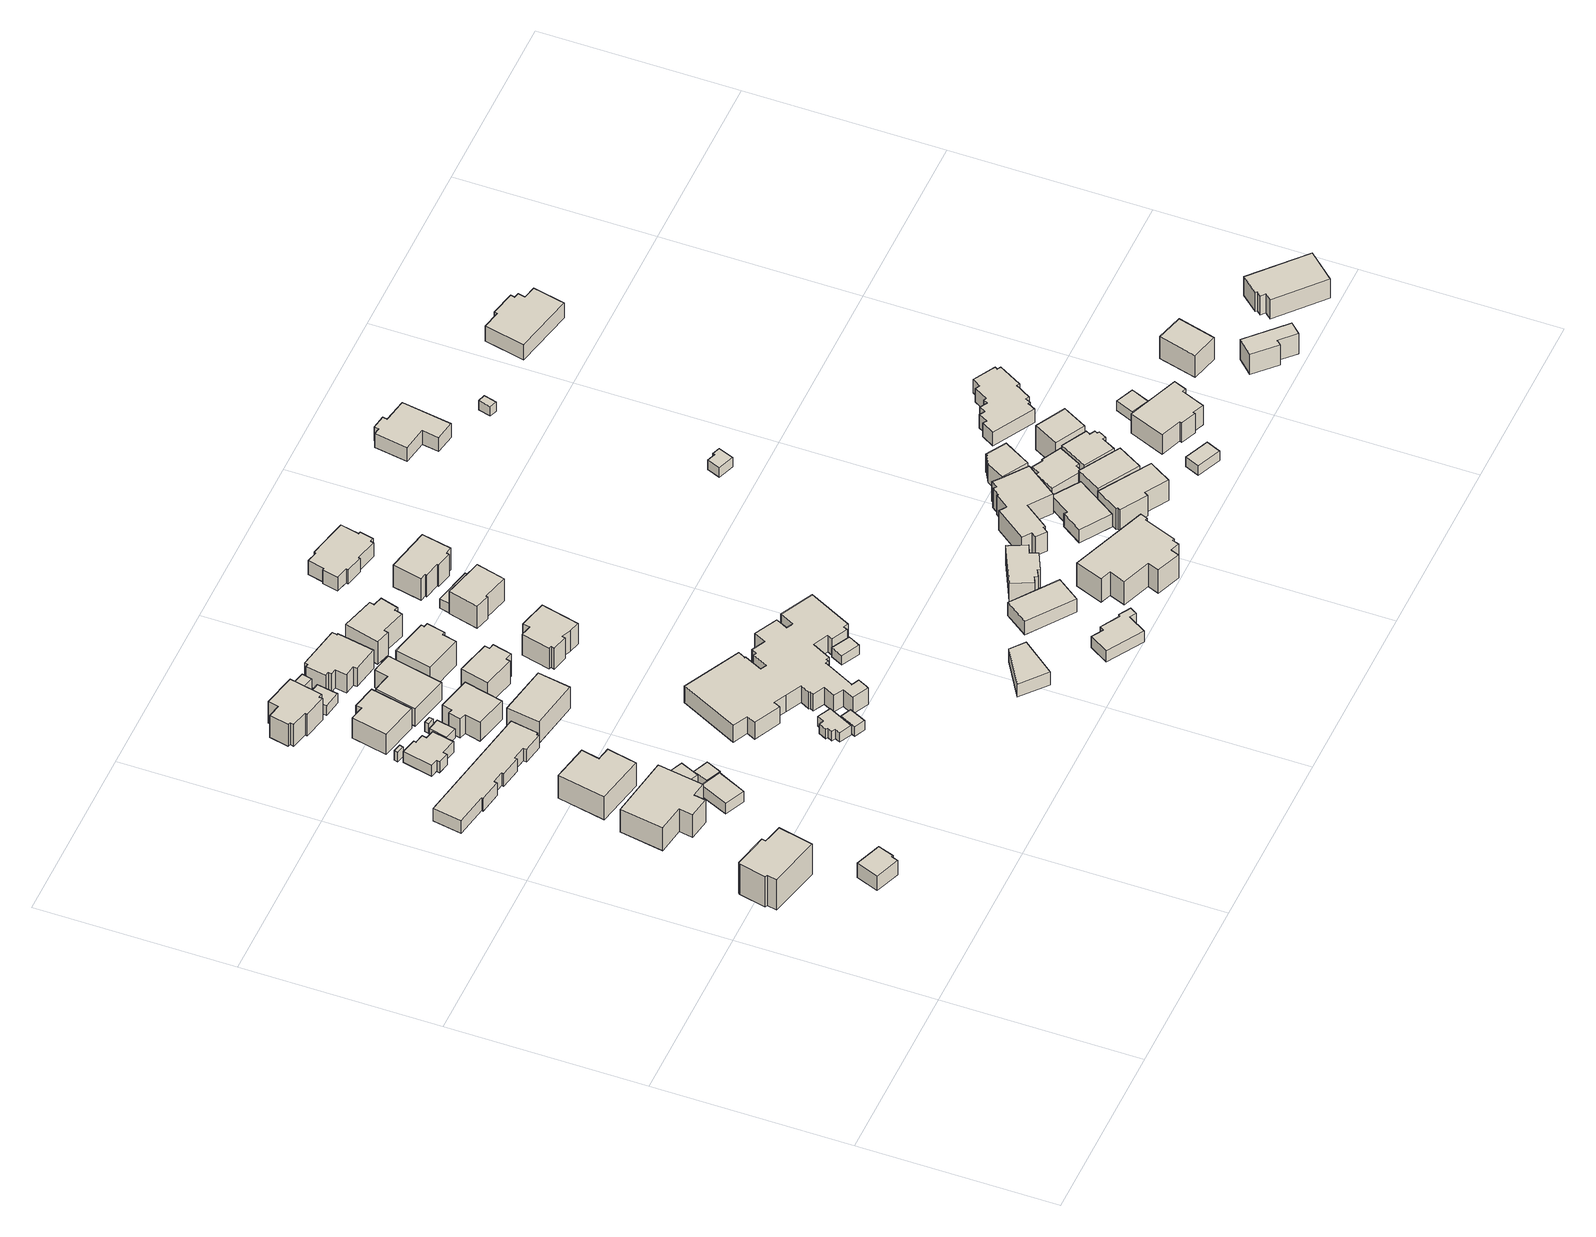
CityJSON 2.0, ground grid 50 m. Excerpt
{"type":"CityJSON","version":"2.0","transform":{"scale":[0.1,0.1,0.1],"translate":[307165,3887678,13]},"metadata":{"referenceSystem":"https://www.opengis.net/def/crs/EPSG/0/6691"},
"CityObjects":{
"building1":{"type":"Building","attributes":{"class":"3002","measuredHeight":2,"BuildingIDAttribute.prefecture":"22","BuildingIDAttribute.city":"22203","BuildingDetailAttribute.surveyYear":2015},"geometry":[{"type":"Solid","lod":"1","boundaries":[[[[0,1,2,3,4,5,6,7,8]],[[7,9,10,8]],[[6,11,9,7]],[[5,12,11,6]],[[4,13,12,5]],[[3,14,13,4]],[[2,15,14,3]],[[1,16,15,2]],[[0,17,16,1]],[[8,10,17,0]],[[9,11,12,13,14,15,16,17,10]]]]}]},
"building2":{"type":"Building","attributes":{"class":"3001","measuredHeight":2,"BuildingIDAttribute.prefecture":"22","BuildingIDAttribute.city":"22203","BuildingDetailAttribute.surveyYear":2015},"geometry":[{"type":"Solid","lod":"1","boundaries":[[[[18,19,20,21,22,23]],[[22,24,25,23]],[[21,26,24,22]],[[20,27,26,21]],[[19,28,27,20]],[[18,29,28,19]],[[23,25,29,18]],[[24,26,27,28,29,25]]]]}]},
"building3":{"type":"Building","attributes":{"class":"3001","measuredHeight":2,"BuildingIDAttribute.prefecture":"22","BuildingIDAttribute.city":"22203","BuildingDetailAttribute.surveyYear":2015},"geometry":[{"type":"Solid","lod":"1","boundaries":[[[[30,31,32,33,34,35,36,37]],[[36,38,39,37]],[[35,40,38,36]],[[34,41,40,35]],[[33,42,41,34]],[[32,43,42,33]],[[31,44,43,32]],[[30,45,44,31]],[[37,39,45,30]],[[38,40,41,42,43,44,45,39]]]]}]},
"building4":{"type":"Building","attributes":{"class":"3001","measuredHeight":2,"BuildingIDAttribute.prefecture":"22","BuildingIDAttribute.city":"22203","BuildingDetailAttribute.surveyYear":2015},"geometry":[{"type":"Solid","lod":"1","boundaries":[[[[46,47,48,49,50,51]],[[50,52,53,51]],[[49,54,52,50]],[[48,55,54,49]],[[47,56,55,48]],[[46,57,56,47]],[[51,53,57,46]],[[52,54,55,56,57,53]]]]}]},
"building5":{"type":"Building","attributes":{"class":"3001","measuredHeight":2,"BuildingIDAttribute.prefecture":"22","BuildingIDAttribute.city":"22203","BuildingDetailAttribute.surveyYear":2015},"geometry":[{"type":"Solid","lod":"1","boundaries":[[[[58,59,60,61,62,63,64,65,66,67,68,69,70,71,72,73]],[[72,74,75,73]],[[71,76,74,72]],[[70,77,76,71]],[[69,78,77,70]],[[68,79,78,69]],[[67,80,79,68]],[[66,81,80,67]],[[65,82,81,66]],[[64,83,82,65]],[[63,84,83,64]],[[62,85,84,63]],[[61,86,85,62]],[[60,87,86,61]],[[59,88,87,60]],[[58,89,88,59]],[[73,75,89,58]],[[74,76,77,78,79,80,81,82,83,84,85,86,87,88,89,75]]]]}]},
"building6":{"type":"Building","attributes":{"class":"3001","measuredHeight":2,"BuildingIDAttribute.prefecture":"22","BuildingIDAttribute.city":"22203","BuildingDetailAttribute.surveyYear":2015},"geometry":[{"type":"Solid","lod":"1","boundaries":[[[[90,91,92,93]],[[92,94,95,93]],[[91,96,94,92]],[[90,97,96,91]],[[93,95,97,90]],[[94,96,97,95]]]]}]},
"building7":{"type":"Building","attributes":{"class":"3003","measuredHeight":2,"BuildingIDAttribute.prefecture":"22","BuildingIDAttribute.city":"22203","BuildingDetailAttribute.surveyYear":2015},"geometry":[{"type":"Solid","lod":"1","boundaries":[[[[98,99,100,101]],[[100,102,103,101]],[[99,104,102,100]],[[98,105,104,99]],[[101,103,105,98]],[[102,104,105,103]]]]}]},
"building8":{"type":"Building","attributes":{"class":"3003","measuredHeight":2,"BuildingIDAttribute.prefecture":"22","BuildingIDAttribute.city":"22203","BuildingDetailAttribute.surveyYear":2015},"geometry":[{"type":"Solid","lod":"1","boundaries":[[[[106,107,108,109]],[[108,110,111,109]],[[107,112,110,108]],[[106,113,112,107]],[[109,111,113,106]],[[110,112,113,111]]]]}]},
"building9":{"type":"Building","attributes":{"class":"3001","measuredHeight":2,"BuildingIDAttribute.prefecture":"22","BuildingIDAttribute.city":"22203","BuildingDetailAttribute.surveyYear":2015},"geometry":[{"type":"Solid","lod":"1","boundaries":[[[[114,115,116,117]],[[116,118,119,117]],[[115,120,118,116]],[[114,121,120,115]],[[117,119,121,114]],[[118,120,121,119]]]]}]},
"building10":{"type":"Building","attributes":{"class":"3001","measuredHeight":2,"BuildingIDAttribute.prefecture":"22","BuildingIDAttribute.city":"22203","BuildingDetailAttribute.surveyYear":2015},"geometry":[{"type":"Solid","lod":"1","boundaries":[[[[122,123,124,125,126,127,128,129,130,131,132,133]],[[132,134,135,133]],[[131,136,134,132]],[[130,137,136,131]],[[129,138,137,130]],[[128,139,138,129]],[[127,140,139,128]],[[126,141,140,127]],[[125,142,141,126]],[[124,143,142,125]],[[123,144,143,124]],[[122,145,144,123]],[[133,135,145,122]],[[134,136,137,138,139,140,141,142,143,144,145,135]]]]}]},
"building11":{"type":"Building","attributes":{"class":"3001","measuredHeight":2,"BuildingIDAttribute.prefecture":"22","BuildingIDAttribute.city":"22203","BuildingDetailAttribute.surveyYear":2015},"geometry":[{"type":"Solid","lod":"1","boundaries":[[[[146,147,148,149]],[[148,150,151,149]],[[147,152,150,148]],[[146,153,152,147]],[[149,151,153,146]],[[150,152,153,151]]]]}]},
"building12":{"type":"Building","attributes":{"class":"3001","measuredHeight":2,"BuildingIDAttribute.prefecture":"22","BuildingIDAttribute.city":"22203","BuildingDetailAttribute.surveyYear":2015},"geometry":[{"type":"Solid","lod":"1","boundaries":[[[[154,155,156,157,158,159]],[[158,160,161,159]],[[157,162,160,158]],[[156,163,162,157]],[[155,164,163,156]],[[154,165,164,155]],[[159,161,165,154]],[[160,162,163,164,165,161]]]]}]},
"building13":{"type":"Building","attributes":{"class":"3001","measuredHeight":2,"BuildingIDAttribute.prefecture":"22","BuildingIDAttribute.city":"22203","BuildingDetailAttribute.surveyYear":2015},"geometry":[{"type":"Solid","lod":"1","boundaries":[[[[166,167,168,169,170,171,172,173,174,175,176,177]],[[176,178,179,177]],[[175,180,178,176]],[[174,181,180,175]],[[173,182,181,174]],[[172,183,182,173]],[[171,184,183,172]],[[170,185,184,171]],[[169,186,185,170]],[[168,187,186,169]],[[167,188,187,168]],[[166,189,188,167]],[[177,179,189,166]],[[178,180,181,182,183,184,185,186,187,188,189,179]]]]}]},
"building14":{"type":"Building","attributes":{"class":"3001","measuredHeight":2,"BuildingIDAttribute.prefecture":"22","BuildingIDAttribute.city":"22203","BuildingDetailAttribute.surveyYear":2015},"geometry":[{"type":"Solid","lod":"1","boundaries":[[[[190,191,192,193]],[[192,194,195,193]],[[191,196,194,192]],[[190,197,196,191]],[[193,195,197,190]],[[194,196,197,195]]]]}]},
"building15":{"type":"Building","attributes":{"class":"3001","measuredHeight":2,"BuildingIDAttribute.prefecture":"22","BuildingIDAttribute.city":"22203","BuildingDetailAttribute.surveyYear":2015},"geometry":[{"type":"Solid","lod":"1","boundaries":[[[[198,199,200,201,202,203,204,205]],[[204,206,207,205]],[[203,208,206,204]],[[202,209,208,203]],[[201,210,209,202]],[[200,211,210,201]],[[199,212,211,200]],[[198,213,212,199]],[[205,207,213,198]],[[206,208,209,210,211,212,213,207]]]]}]},
"building16":{"type":"Building","attributes":{"class":"3003","measuredHeight":2,"BuildingIDAttribute.prefecture":"22","BuildingIDAttribute.city":"22203","BuildingDetailAttribute.surveyYear":2015},"geometry":[{"type":"Solid","lod":"1","boundaries":[[[[214,215,216,217]],[[216,218,219,217]],[[215,220,218,216]],[[214,221,220,215]],[[217,219,221,214]],[[218,220,221,219]]]]}]},
"building17":{"type":"Building","attributes":{"class":"3001","measuredHeight":2,"BuildingIDAttribute.prefecture":"22","BuildingIDAttribute.city":"22203","BuildingDetailAttribute.surveyYear":2015},"geometry":[{"type":"Solid","lod":"1","boundaries":[[[[222,223,224,225]],[[224,226,227,225]],[[223,228,226,224]],[[222,229,228,223]],[[225,227,229,222]],[[226,228,229,227]]]]}]},
"building18":{"type":"Building","attributes":{"class":"3001","measuredHeight":2,"BuildingIDAttribute.prefecture":"22","BuildingIDAttribute.city":"22203","BuildingDetailAttribute.surveyYear":2015},"geometry":[{"type":"Solid","lod":"1","boundaries":[[[[230,231,232,233]],[[232,234,235,233]],[[231,236,234,232]],[[230,237,236,231]],[[233,235,237,230]],[[234,236,237,235]]]]}]},
"building19":{"type":"Building","attributes":{"class":"3001","measuredHeight":2,"BuildingIDAttribute.prefecture":"22","BuildingIDAttribute.city":"22203","BuildingDetailAttribute.surveyYear":2015},"geometry":[{"type":"Solid","lod":"1","boundaries":[[[[238,239,240,241,242,243]],[[242,244,245,243]],[[241,246,244,242]],[[240,247,246,241]],[[239,248,247,240]],[[238,249,248,239]],[[243,245,249,238]],[[244,246,247,248,249,245]]]]}]},
"building20":{"type":"Building","attributes":{"class":"3001","measuredHeight":2,"BuildingIDAttribute.prefecture":"22","BuildingIDAttribute.city":"22203","BuildingDetailAttribute.surveyYear":2015},"geometry":[{"type":"Solid","lod":"1","boundaries":[[[[250,251,252,253,254,255,256,257,258,259]],[[258,260,261,259]],[[257,262,260,258]],[[256,263,262,257]],[[255,264,263,256]],[[254,265,264,255]],[[253,266,265,254]],[[252,267,266,253]],[[251,268,267,252]],[[250,269,268,251]],[[259,261,269,250]],[[260,262,263,264,265,266,267,268,269,261]]]]}]},
"building21":{"type":"Building","attributes":{"class":"3001","measuredHeight":2,"BuildingIDAttribute.prefecture":"22","BuildingIDAttribute.city":"22203","BuildingDetailAttribute.surveyYear":2015},"geometry":[{"type":"Solid","lod":"1","boundaries":[[[[270,271,272,273]],[[272,274,275,273]],[[271,276,274,272]],[[270,277,276,271]],[[273,275,277,270]],[[274,276,277,275]]]]}]},
"building22":{"type":"Building","attributes":{"class":"3001","measuredHeight":2,"BuildingIDAttribute.prefecture":"22","BuildingIDAttribute.city":"22203","BuildingDetailAttribute.surveyYear":2015},"geometry":[{"type":"Solid","lod":"1","boundaries":[[[[278,279,280,281,282,283,284,285]],[[284,286,287,285]],[[283,288,286,284]],[[282,289,288,283]],[[281,290,289,282]],[[280,291,290,281]],[[279,292,291,280]],[[278,293,292,279]],[[285,287,293,278]],[[286,288,289,290,291,292,293,287]]]]}]},
"building23":{"type":"Building","attributes":{"class":"3001","measuredHeight":2,"BuildingIDAttribute.prefecture":"22","BuildingIDAttribute.city":"22203","BuildingDetailAttribute.surveyYear":2015},"geometry":[{"type":"Solid","lod":"1","boundaries":[[[[294,295,296,297,298,299,300,301,302,303,304,305,306,307]],[[306,308,309,307]],[[305,310,308,306]],[[304,311,310,305]],[[303,312,311,304]],[[302,313,312,303]],[[301,314,313,302]],[[300,315,314,301]],[[299,316,315,300]],[[298,317,316,299]],[[297,318,317,298]],[[296,319,318,297]],[[295,320,319,296]],[[294,321,320,295]],[[307,309,321,294]],[[308,310,311,312,313,314,315,316,317,318,319,320,321,309]]]]}]},
"building24":{"type":"Building","attributes":{"class":"3001","measuredHeight":2,"BuildingIDAttribute.prefecture":"22","BuildingIDAttribute.city":"22203","BuildingDetailAttribute.surveyYear":2015},"geometry":[{"type":"Solid","lod":"1","boundaries":[[[[322,323,324,325]],[[324,326,327,325]],[[323,328,326,324]],[[322,329,328,323]],[[325,327,329,322]],[[326,328,329,327]]]]}]},
"building25":{"type":"Building","attributes":{"class":"3001","measuredHeight":2,"BuildingIDAttribute.prefecture":"22","BuildingIDAttribute.city":"22203","BuildingDetailAttribute.surveyYear":2015},"geometry":[{"type":"Solid","lod":"1","boundaries":[[[[330,331,332,333,334,335,336,337]],[[336,338,339,337]],[[335,340,338,336]],[[334,341,340,335]],[[333,342,341,334]],[[332,343,342,333]],[[331,344,343,332]],[[330,345,344,331]],[[337,339,345,330]],[[338,340,341,342,343,344,345,339]]]]}]},
"building26":{"type":"Building","attributes":{"class":"3001","measuredHeight":2,"BuildingIDAttribute.prefecture":"22","BuildingIDAttribute.city":"22203","BuildingDetailAttribute.surveyYear":2015},"geometry":[{"type":"Solid","lod":"1","boundaries":[[[[346,347,348,349,350,351,352,353,354,355,356,357,358,359,360,361,362,363,364,365,366,367,368,369,370,371,372,373,374,375,376,377,378,379,380,381,382,383,384,385,386,387,388,389,390]],[[389,391,392,390]],[[388,393,391,389]],[[387,394,393,388]],[[386,395,394,387]],[[385,396,395,386]],[[384,397,396,385]],[[383,398,397,384]],[[382,399,398,383]],[[381,400,399,382]],[[380,401,400,381]],[[379,402,401,380]],[[378,403,402,379]],[[377,404,403,378]],[[376,405,404,377]],[[375,406,405,376]],[[374,407,406,375]],[[373,408,407,374]],[[372,409,408,373]],[[371,410,409,372]],[[370,411,410,371]],[[369,412,411,370]],[[368,413,412,369]],[[367,414,413,368]],[[366,415,414,367]],[[365,416,415,366]],[[364,417,416,365]],[[363,418,417,364]],[[362,419,418,363]],[[361,420,419,362]],[[360,421,420,361]],[[359,422,421,360]],[[358,423,422,359]],[[357,424,423,358]],[[356,425,424,357]],[[355,426,425,356]],[[354,427,426,355]],[[353,428,427,354]],[[352,429,428,353]],[[351,430,429,352]],[[350,431,430,351]],[[349,432,431,350]],[[348,433,432,349]],[[347,434,433,348]],[[346,435,434,347]],[[390,392,435,346]],[[391,393,394,395,396,397,398,399,400,401,402,403,404,405,406,407,408,409,410,411,412,413,414,415,416,417,418,419,420,421,422,423,424,425,426,427,428,429,430,431,432,433,434,435,392]]]]}]},
"building27":{"type":"Building","attributes":{"class":"3001","measuredHeight":2,"BuildingIDAttribute.prefecture":"22","BuildingIDAttribute.city":"22203","BuildingDetailAttribute.surveyYear":2015},"geometry":[{"type":"Solid","lod":"1","boundaries":[[[[436,437,438,439,440,441,442,443,444,445,446]],[[445,447,448,446]],[[444,449,447,445]],[[443,450,449,444]],[[442,451,450,443]],[[441,452,451,442]],[[440,453,452,441]],[[439,454,453,440]],[[438,455,454,439]],[[437,456,455,438]],[[436,457,456,437]],[[446,448,457,436]],[[447,449,450,451,452,453,454,455,456,457,448]]]]}]},
"building28":{"type":"Building","attributes":{"class":"3001","measuredHeight":2,"BuildingIDAttribute.prefecture":"22","BuildingIDAttribute.city":"22203","BuildingDetailAttribute.surveyYear":2015},"geometry":[{"type":"Solid","lod":"1","boundaries":[[[[458,459,460,461,462,463,464,465,466,467,468]],[[467,469,470,468]],[[466,471,469,467]],[[465,472,471,466]],[[464,473,472,465]],[[463,474,473,464]],[[462,475,474,463]],[[461,476,475,462]],[[460,477,476,461]],[[459,478,477,460]],[[458,479,478,459]],[[468,470,479,458]],[[469,471,472,473,474,475,476,477,478,479,470]]]]}]},
"building29":{"type":"Building","attributes":{"class":"3001","measuredHeight":2,"BuildingIDAttribute.prefecture":"22","BuildingIDAttribute.city":"22203","BuildingDetailAttribute.surveyYear":2015},"geometry":[{"type":"Solid","lod":"1","boundaries":[[[[480,481,482,483]],[[482,484,485,483]],[[481,486,484,482]],[[480,487,486,481]],[[483,485,487,480]],[[484,486,487,485]]]]}]},
"building30":{"type":"Building","attributes":{"class":"3001","measuredHeight":2,"BuildingIDAttribute.prefecture":"22","BuildingIDAttribute.city":"22203","BuildingDetailAttribute.surveyYear":2015,"BuildingRiverFloodingRiskAttribute.description":"3","BuildingRiverFloodingRiskAttribute.rankOrg":"1","BuildingRiverFloodingRiskAttribute.depth":0.066,"BuildingRiverFloodingRiskAttribute.adminType":"1","BuildingRiverFloodingRiskAttribute.scale":"1","BuildingRiverFloodingRiskAttribute.duration":0},"geometry":[{"type":"Solid","lod":"1","boundaries":[[[[488,489,490,491]],[[490,492,493,491]],[[489,494,492,490]],[[488,495,494,489]],[[491,493,495,488]],[[492,494,495,493]]]]}]},
"building31":{"type":"Building","attributes":{"class":"3001","measuredHeight":2,"BuildingIDAttribute.prefecture":"22","BuildingIDAttribute.city":"22203","BuildingDetailAttribute.surveyYear":2015},"geometry":[{"type":"Solid","lod":"1","boundaries":[[[[496,497,498,499,500,501]],[[500,502,503,501]],[[499,504,502,500]],[[498,505,504,499]],[[497,506,505,498]],[[496,507,506,497]],[[501,503,507,496]],[[502,504,505,506,507,503]]]]}]},
"building32":{"type":"Building","attributes":{"class":"3003","measuredHeight":2,"BuildingIDAttribute.prefecture":"22","BuildingIDAttribute.city":"22203","BuildingDetailAttribute.surveyYear":2015},"geometry":[{"type":"Solid","lod":"1","boundaries":[[[[508,509,510,511]],[[510,512,513,511]],[[509,514,512,510]],[[508,515,514,509]],[[511,513,515,508]],[[512,514,515,513]]]]}]},
"building33":{"type":"Building","attributes":{"class":"3001","measuredHeight":2,"BuildingIDAttribute.prefecture":"22","BuildingIDAttribute.city":"22203","BuildingDetailAttribute.surveyYear":2015},"geometry":[{"type":"Solid","lod":"1","boundaries":[[[[516,517,518,519,520,521,522,523,524,525]],[[524,526,527,525]],[[523,528,526,524]],[[522,529,528,523]],[[521,530,529,522]],[[520,531,530,521]],[[519,532,531,520]],[[518,533,532,519]],[[517,534,533,518]],[[516,535,534,517]],[[525,527,535,516]],[[526,528,529,530,531,532,533,534,535,527]]]]}]},
"building34":{"type":"Building","attributes":{"class":"3001","measuredHeight":2,"BuildingIDAttribute.prefecture":"22","BuildingIDAttribute.city":"22203","BuildingDetailAttribute.surveyYear":2015},"geometry":[{"type":"Solid","lod":"1","boundaries":[[[[536,537,538,539,540,541,542,543,544,545,546,547,548,549,550,551]],[[550,552,553,551]],[[549,554,552,550]],[[548,555,554,549]],[[547,556,555,548]],[[546,557,556,547]],[[545,558,557,546]],[[544,559,558,545]],[[543,560,559,544]],[[542,561,560,543]],[[541,562,561,542]],[[540,563,562,541]],[[539,564,563,540]],[[538,565,564,539]],[[537,566,565,538]],[[536,567,566,537]],[[551,553,567,536]],[[552,554,555,556,557,558,559,560,561,562,563,564,565,566,567,553]]]]}]},
"building35":{"type":"Building","attributes":{"class":"3001","measuredHeight":2,"BuildingIDAttribute.prefecture":"22","BuildingIDAttribute.city":"22203","BuildingDetailAttribute.surveyYear":2015,"BuildingRiverFloodingRiskAttribute.description":"3","BuildingRiverFloodingRiskAttribute.rankOrg":"2","BuildingRiverFloodingRiskAttribute.depth":0.777,"BuildingRiverFloodingRiskAttribute.adminType":"1","BuildingRiverFloodingRiskAttribute.scale":"1","BuildingRiverFloodingRiskAttribute.duration":0.6},"geometry":[{"type":"Solid","lod":"1","boundaries":[[[[568,569,570,571,572,573,574,575,576,577]],[[576,578,579,577]],[[575,580,578,576]],[[574,581,580,575]],[[573,582,581,574]],[[572,583,582,573]],[[571,584,583,572]],[[570,585,584,571]],[[569,586,585,570]],[[568,587,586,569]],[[577,579,587,568]],[[578,580,581,582,583,584,585,586,587,579]]]]}]},
"building36":{"type":"Building","attributes":{"class":"3001","measuredHeight":2,"BuildingIDAttribute.prefecture":"22","BuildingIDAttribute.city":"22203","BuildingDetailAttribute.surveyYear":2015,"BuildingRiverFloodingRiskAttribute.description":"3","BuildingRiverFloodingRiskAttribute.rankOrg":"1","BuildingRiverFloodingRiskAttribute.depth":0.128,"BuildingRiverFloodingRiskAttribute.adminType":"1","BuildingRiverFloodingRiskAttribute.scale":"1","BuildingRiverFloodingRiskAttribute.duration":0.617},"geometry":[{"type":"Solid","lod":"1","boundaries":[[[[588,589,590,591]],[[590,592,593,591]],[[589,594,592,590]],[[588,595,594,589]],[[591,593,595,588]],[[592,594,595,593]]]]}]},
"building37":{"type":"Building","attributes":{"class":"3001","measuredHeight":2,"BuildingIDAttribute.prefecture":"22","BuildingIDAttribute.city":"22203","BuildingDetailAttribute.surveyYear":2015,"BuildingRiverFloodingRiskAttribute.description":"3","BuildingRiverFloodingRiskAttribute.rankOrg":"1","BuildingRiverFloodingRiskAttribute.depth":0.459,"BuildingRiverFloodingRiskAttribute.adminType":"1","BuildingRiverFloodingRiskAttribute.scale":"1","BuildingRiverFloodingRiskAttribute.duration":0.617},"geometry":[{"type":"Solid","lod":"1","boundaries":[[[[596,597,598,599,600,601,602,603,604,605]],[[604,606,607,605]],[[603,608,606,604]],[[602,609,608,603]],[[601,610,609,602]],[[600,611,610,601]],[[599,612,611,600]],[[598,613,612,599]],[[597,614,613,598]],[[596,615,614,597]],[[605,607,615,596]],[[606,608,609,610,611,612,613,614,615,607]]]]}]},
"building38":{"type":"Building","attributes":{"class":"3001","measuredHeight":2,"BuildingIDAttribute.prefecture":"22","BuildingIDAttribute.city":"22203","BuildingDetailAttribute.surveyYear":2015,"BuildingRiverFloodingRiskAttribute.description":"3","BuildingRiverFloodingRiskAttribute.rankOrg":"2","BuildingRiverFloodingRiskAttribute.depth":0.8,"BuildingRiverFloodingRiskAttribute.adminType":"1","BuildingRiverFloodingRiskAttribute.scale":"1","BuildingRiverFloodingRiskAttribute.duration":0.917},"geometry":[{"type":"Solid","lod":"1","boundaries":[[[[616,617,618,619,620,621,622,623,624,625,626,627,628,629]],[[628,630,631,629]],[[627,632,630,628]],[[626,633,632,627]],[[625,634,633,626]],[[624,635,634,625]],[[623,636,635,624]],[[622,637,636,623]],[[621,638,637,622]],[[620,639,638,621]],[[619,640,639,620]],[[618,641,640,619]],[[617,642,641,618]],[[616,643,642,617]],[[629,631,643,616]],[[630,632,633,634,635,636,637,638,639,640,641,642,643,631]]]]}]},
"building39":{"type":"Building","attributes":{"class":"3001","measuredHeight":2,"BuildingIDAttribute.prefecture":"22","BuildingIDAttribute.city":"22203","BuildingDetailAttribute.surveyYear":2015,"BuildingRiverFloodingRiskAttribute.description":"3","BuildingRiverFloodingRiskAttribute.rankOrg":"1","BuildingRiverFloodingRiskAttribute.depth":0.052,"BuildingRiverFloodingRiskAttribute.adminType":"1","BuildingRiverFloodingRiskAttribute.scale":"1","BuildingRiverFloodingRiskAttribute.duration":0.783},"geometry":[{"type":"Solid","lod":"1","boundaries":[[[[644,645,646,647,648,649,650,651,652,653,654,655,656,657,658,659,660]],[[659,661,662,660]],[[658,663,661,659]],[[657,664,663,658]],[[656,665,664,657]],[[655,666,665,656]],[[654,667,666,655]],[[653,668,667,654]],[[652,669,668,653]],[[651,670,669,652]],[[650,671,670,651]],[[649,672,671,650]],[[648,673,672,649]],[[647,674,673,648]],[[646,675,674,647]],[[645,676,675,646]],[[644,677,676,645]],[[660,662,677,644]],[[661,663,664,665,666,667,668,669,670,671,672,673,674,675,676,677,662]]]]}]},
"building40":{"type":"Building","attributes":{"class":"3001","measuredHeight":2,"BuildingIDAttribute.prefecture":"22","BuildingIDAttribute.city":"22203","BuildingDetailAttribute.surveyYear":2015,"BuildingRiverFloodingRiskAttribute.description":"3","BuildingRiverFloodingRiskAttribute.rankOrg":"2","BuildingRiverFloodingRiskAttribute.depth":0.862,"BuildingRiverFloodingRiskAttribute.adminType":"1","BuildingRiverFloodingRiskAttribute.scale":"1","BuildingRiverFloodingRiskAttribute.duration":0.867},"geometry":[{"type":"Solid","lod":"1","boundaries":[[[[678,679,680,681,682,683,684]],[[683,685,686,684]],[[682,687,685,683]],[[681,688,687,682]],[[680,689,688,681]],[[679,690,689,680]],[[678,691,690,679]],[[684,686,691,678]],[[685,687,688,689,690,691,686]]]]}]},
"building41":{"type":"Building","attributes":{"class":"3001","measuredHeight":2,"BuildingIDAttribute.prefecture":"22","BuildingIDAttribute.city":"22203","BuildingDetailAttribute.surveyYear":2015},"geometry":[{"type":"Solid","lod":"1","boundaries":[[[[692,693,694,695,696,697,698,699,700,701]],[[700,702,703,701]],[[699,704,702,700]],[[698,705,704,699]],[[697,706,705,698]],[[696,707,706,697]],[[695,708,707,696]],[[694,709,708,695]],[[693,710,709,694]],[[692,711,710,693]],[[701,703,711,692]],[[702,704,705,706,707,708,709,710,711,703]]]]}]},
"building42":{"type":"Building","attributes":{"class":"3001","measuredHeight":2,"BuildingIDAttribute.prefecture":"22","BuildingIDAttribute.city":"22203","BuildingDetailAttribute.surveyYear":2015,"BuildingRiverFloodingRiskAttribute.description":"3","BuildingRiverFloodingRiskAttribute.rankOrg":"1","BuildingRiverFloodingRiskAttribute.depth":0.235,"BuildingRiverFloodingRiskAttribute.adminType":"1","BuildingRiverFloodingRiskAttribute.scale":"2","BuildingRiverFloodingRiskAttribute.duration":0},"geometry":[{"type":"Solid","lod":"1","boundaries":[[[[712,713,714,715,716,717]],[[716,718,719,717]],[[715,720,718,716]],[[714,721,720,715]],[[713,722,721,714]],[[712,723,722,713]],[[717,719,723,712]],[[718,720,721,722,723,719]]]]}]},
"building43":{"type":"Building","attributes":{"class":"3001","measuredHeight":2,"BuildingIDAttribute.prefecture":"22","BuildingIDAttribute.city":"22203","BuildingDetailAttribute.surveyYear":2015,"BuildingRiverFloodingRiskAttribute.description":"3","BuildingRiverFloodingRiskAttribute.rankOrg":"2","BuildingRiverFloodingRiskAttribute.depth":0.612,"BuildingRiverFloodingRiskAttribute.adminType":"1","BuildingRiverFloodingRiskAttribute.scale":"1","BuildingRiverFloodingRiskAttribute.duration":0.867},"geometry":[{"type":"Solid","lod":"1","boundaries":[[[[724,725,726,684,727,728,729,730]],[[729,731,732,730]],[[728,733,731,729]],[[727,734,733,728]],[[684,735,734,727]],[[726,736,735,684]],[[725,737,736,726]],[[724,738,737,725]],[[730,732,738,724]],[[731,733,734,735,736,737,738,732]]]]}]},
"building44":{"type":"Building","attributes":{"class":"3001","measuredHeight":2,"BuildingIDAttribute.prefecture":"22","BuildingIDAttribute.city":"22203","BuildingDetailAttribute.surveyYear":2015,"BuildingRiverFloodingRiskAttribute.description":"3","BuildingRiverFloodingRiskAttribute.rankOrg":"2","BuildingRiverFloodingRiskAttribute.depth":0.624,"BuildingRiverFloodingRiskAttribute.adminType":"1","BuildingRiverFloodingRiskAttribute.scale":"1","BuildingRiverFloodingRiskAttribute.duration":0.867},"geometry":[{"type":"Solid","lod":"1","boundaries":[[[[739,740,741,742,743,744,745,746,747,748]],[[747,749,750,748]],[[746,751,749,747]],[[745,752,751,746]],[[744,753,752,745]],[[743,754,753,744]],[[742,755,754,743]],[[741,756,755,742]],[[740,757,756,741]],[[739,758,757,740]],[[748,750,758,739]],[[749,751,752,753,754,755,756,757,758,750]]]]}]},
"building45":{"type":"Building","attributes":{"class":"3001","measuredHeight":2,"BuildingIDAttribute.prefecture":"22","BuildingIDAttribute.city":"22203","BuildingDetailAttribute.surveyYear":2015,"BuildingRiverFloodingRiskAttribute.description":"3","BuildingRiverFloodingRiskAttribute.rankOrg":"2","BuildingRiverFloodingRiskAttribute.depth":0.714,"BuildingRiverFloodingRiskAttribute.adminType":"1","BuildingRiverFloodingRiskAttribute.scale":"1","BuildingRiverFloodingRiskAttribute.duration":0.867},"geometry":[{"type":"Solid","lod":"1","boundaries":[[[[759,760,761,762]],[[761,763,764,762]],[[760,765,763,761]],[[759,766,765,760]],[[762,764,766,759]],[[763,765,766,764]]]]}]},
"building46":{"type":"Building","attributes":{"class":"3001","measuredHeight":2,"BuildingIDAttribute.prefecture":"22","BuildingIDAttribute.city":"22203","BuildingDetailAttribute.surveyYear":2015,"BuildingRiverFloodingRiskAttribute.description":"3","BuildingRiverFloodingRiskAttribute.rankOrg":"2","BuildingRiverFloodingRiskAttribute.depth":0.724,"BuildingRiverFloodingRiskAttribute.adminType":"1","BuildingRiverFloodingRiskAttribute.scale":"1","BuildingRiverFloodingRiskAttribute.duration":0.783},"geometry":[{"type":"Solid","lod":"1","boundaries":[[[[767,768,769,770,771,772,773]],[[772,774,775,773]],[[771,776,774,772]],[[770,777,776,771]],[[769,778,777,770]],[[768,779,778,769]],[[767,780,779,768]],[[773,775,780,767]],[[774,776,777,778,779,780,775]]]]}]},
"building47":{"type":"Building","attributes":{"class":"3001","measuredHeight":2,"BuildingIDAttribute.prefecture":"22","BuildingIDAttribute.city":"22203","BuildingDetailAttribute.surveyYear":2015},"geometry":[{"type":"Solid","lod":"1","boundaries":[[[[781,782,783,784]],[[783,785,786,784]],[[782,787,785,783]],[[781,788,787,782]],[[784,786,788,781]],[[785,787,788,786]]]]}]},
"building48":{"type":"Building","attributes":{"class":"3001","measuredHeight":2,"BuildingIDAttribute.prefecture":"22","BuildingIDAttribute.city":"22203","BuildingDetailAttribute.surveyYear":2015,"BuildingRiverFloodingRiskAttribute.description":"3","BuildingRiverFloodingRiskAttribute.rankOrg":"2","BuildingRiverFloodingRiskAttribute.depth":0.594,"BuildingRiverFloodingRiskAttribute.adminType":"1","BuildingRiverFloodingRiskAttribute.scale":"1","BuildingRiverFloodingRiskAttribute.duration":0.867},"geometry":[{"type":"Solid","lod":"1","boundaries":[[[[789,790,791,792,793,794,795,796,797,798]],[[797,799,800,798]],[[796,801,799,797]],[[795,802,801,796]],[[794,803,802,795]],[[793,804,803,794]],[[792,805,804,793]],[[791,806,805,792]],[[790,807,806,791]],[[789,808,807,790]],[[798,800,808,789]],[[799,801,802,803,804,805,806,807,808,800]]]]}]},
"building49":{"type":"Building","attributes":{"class":"3001","measuredHeight":2,"BuildingIDAttribute.prefecture":"22","BuildingIDAttribute.city":"22203","BuildingDetailAttribute.surveyYear":2015,"BuildingRiverFloodingRiskAttribute.description":"3","BuildingRiverFloodingRiskAttribute.rankOrg":"1","BuildingRiverFloodingRiskAttribute.depth":0.498,"BuildingRiverFloodingRiskAttribute.adminType":"1","BuildingRiverFloodingRiskAttribute.scale":"1","BuildingRiverFloodingRiskAttribute.duration":0},"geometry":[{"type":"Solid","lod":"1","boundaries":[[[[809,810,811,812]],[[811,813,814,812]],[[810,815,813,811]],[[809,816,815,810]],[[812,814,816,809]],[[813,815,816,814]]]]}]},
"building50":{"type":"Building","attributes":{"class":"3001","measuredHeight":2,"BuildingIDAttribute.prefecture":"22","BuildingIDAttribute.city":"22203","BuildingDetailAttribute.surveyYear":2015,"BuildingRiverFloodingRiskAttribute.description":"3","BuildingRiverFloodingRiskAttribute.rankOrg":"2","BuildingRiverFloodingRiskAttribute.depth":0.694,"BuildingRiverFloodingRiskAttribute.adminType":"1","BuildingRiverFloodingRiskAttribute.scale":"1","BuildingRiverFloodingRiskAttribute.duration":0},"geometry":[{"type":"Solid","lod":"1","boundaries":[[[[817,818,819,820]],[[819,821,822,820]],[[818,823,821,819]],[[817,824,823,818]],[[820,822,824,817]],[[821,823,824,822]]]]}]},
"building51":{"type":"Building","attributes":{"class":"3001","measuredHeight":2,"BuildingIDAttribute.prefecture":"22","BuildingIDAttribute.city":"22203","BuildingDetailAttribute.surveyYear":2015,"BuildingRiverFloodingRiskAttribute.description":"3","BuildingRiverFloodingRiskAttribute.rankOrg":"2","BuildingRiverFloodingRiskAttribute.depth":0.725,"BuildingRiverFloodingRiskAttribute.adminType":"1","BuildingRiverFloodingRiskAttribute.scale":"1","BuildingRiverFloodingRiskAttribute.duration":0},"geometry":[{"type":"Solid","lod":"1","boundaries":[[[[825,826,827,828]],[[827,829,830,828]],[[826,831,829,827]],[[825,832,831,826]],[[828,830,832,825]],[[829,831,832,830]]]]}]},
"building52":{"type":"Building","attributes":{"class":"3001","measuredHeight":2,"BuildingIDAttribute.prefecture":"22","BuildingIDAttribute.city":"22203","BuildingDetailAttribute.surveyYear":2015,"BuildingRiverFloodingRiskAttribute.description":"3","BuildingRiverFloodingRiskAttribute.rankOrg":"2","BuildingRiverFloodingRiskAttribute.depth":0.675,"BuildingRiverFloodingRiskAttribute.adminType":"1","BuildingRiverFloodingRiskAttribute.scale":"1","BuildingRiverFloodingRiskAttribute.duration":0},"geometry":[{"type":"Solid","lod":"1","boundaries":[[[[833,834,835,836]],[[835,837,838,836]],[[834,839,837,835]],[[833,840,839,834]],[[836,838,840,833]],[[837,839,840,838]]]]}]},
"building53":{"type":"Building","attributes":{"class":"3001","measuredHeight":2,"BuildingIDAttribute.prefecture":"22","BuildingIDAttribute.city":"22203","BuildingDetailAttribute.surveyYear":2015,"BuildingRiverFloodingRiskAttribute.description":"3","BuildingRiverFloodingRiskAttribute.rankOrg":"1","BuildingRiverFloodingRiskAttribute.depth":0.287,"BuildingRiverFloodingRiskAttribute.adminType":"1","BuildingRiverFloodingRiskAttribute.scale":"1","BuildingRiverFloodingRiskAttribute.duration":0},"geometry":[{"type":"Solid","lod":"1","boundaries":[[[[841,842,843,844,845,846,847,848,849,850]],[[849,851,852,850]],[[848,853,851,849]],[[847,854,853,848]],[[846,855,854,847]],[[845,856,855,846]],[[844,857,856,845]],[[843,858,857,844]],[[842,859,858,843]],[[841,860,859,842]],[[850,852,860,841]],[[851,853,854,855,856,857,858,859,860,852]]]]}]},
"building54":{"type":"Building","attributes":{"class":"3001","measuredHeight":2,"BuildingIDAttribute.prefecture":"22","BuildingIDAttribute.city":"22203","BuildingDetailAttribute.surveyYear":2015,"BuildingRiverFloodingRiskAttribute.description":"3","BuildingRiverFloodingRiskAttribute.rankOrg":"1","BuildingRiverFloodingRiskAttribute.depth":0.334,"BuildingRiverFloodingRiskAttribute.adminType":"1","BuildingRiverFloodingRiskAttribute.scale":"1","BuildingRiverFloodingRiskAttribute.duration":0},"geometry":[{"type":"Solid","lod":"1","boundaries":[[[[861,862,863,864,865,866,867,868,869,870,871,872,873,874,875,876,877,878,879,880,881,882]],[[881,883,884,882]],[[880,885,883,881]],[[879,886,885,880]],[[878,887,886,879]],[[877,888,887,878]],[[876,889,888,877]],[[875,890,889,876]],[[874,891,890,875]],[[873,892,891,874]],[[872,893,892,873]],[[871,894,893,872]],[[870,895,894,871]],[[869,896,895,870]],[[868,897,896,869]],[[867,898,897,868]],[[866,899,898,867]],[[865,900,899,866]],[[864,901,900,865]],[[863,902,901,864]],[[862,903,902,863]],[[861,904,903,862]],[[882,884,904,861]],[[883,885,886,887,888,889,890,891,892,893,894,895,896,897,898,899,900,901,902,903,904,884]]]]}]},
"building55":{"type":"Building","attributes":{"class":"3001","measuredHeight":2,"BuildingIDAttribute.prefecture":"22","BuildingIDAttribute.city":"22203","BuildingDetailAttribute.surveyYear":2015,"BuildingRiverFloodingRiskAttribute.description":"3","BuildingRiverFloodingRiskAttribute.rankOrg":"1","BuildingRiverFloodingRiskAttribute.depth":0.347,"BuildingRiverFloodingRiskAttribute.adminType":"1","BuildingRiverFloodingRiskAttribute.scale":"1","BuildingRiverFloodingRiskAttribute.duration":0},"geometry":[{"type":"Solid","lod":"1","boundaries":[[[[905,906,907,908]],[[907,909,910,908]],[[906,911,909,907]],[[905,912,911,906]],[[908,910,912,905]],[[909,911,912,910]]]]}]},
"building56":{"type":"Building","attributes":{"class":"3001","measuredHeight":2,"BuildingIDAttribute.prefecture":"22","BuildingIDAttribute.city":"22203","BuildingDetailAttribute.surveyYear":2015},"geometry":[{"type":"Solid","lod":"1","boundaries":[[[[913,914,915,916,917,918,919,920,921,922]],[[921,923,924,922]],[[920,925,923,921]],[[919,926,925,920]],[[918,927,926,919]],[[917,928,927,918]],[[916,929,928,917]],[[915,930,929,916]],[[914,931,930,915]],[[913,932,931,914]],[[922,924,932,913]],[[923,925,926,927,928,929,930,931,932,924]]]]}]},
"building57":{"type":"Building","attributes":{"class":"3001","measuredHeight":2,"BuildingIDAttribute.prefecture":"22","BuildingIDAttribute.city":"22203","BuildingDetailAttribute.surveyYear":2015,"BuildingRiverFloodingRiskAttribute.description":"3","BuildingRiverFloodingRiskAttribute.rankOrg":"1","BuildingRiverFloodingRiskAttribute.depth":0.154,"BuildingRiverFloodingRiskAttribute.adminType":"1","BuildingRiverFloodingRiskAttribute.scale":"1","BuildingRiverFloodingRiskAttribute.duration":0},"geometry":[{"type":"Solid","lod":"1","boundaries":[[[[933,934,935,936]],[[935,937,938,936]],[[934,939,937,935]],[[933,940,939,934]],[[936,938,940,933]],[[937,939,940,938]]]]}]},
"building58":{"type":"Building","attributes":{"class":"3001","measuredHeight":2,"BuildingIDAttribute.prefecture":"22","BuildingIDAttribute.city":"22203","BuildingDetailAttribute.surveyYear":2015,"BuildingRiverFloodingRiskAttribute.description":"3","BuildingRiverFloodingRiskAttribute.rankOrg":"1","BuildingRiverFloodingRiskAttribute.depth":0.135,"BuildingRiverFloodingRiskAttribute.adminType":"1","BuildingRiverFloodingRiskAttribute.scale":"1","BuildingRiverFloodingRiskAttribute.duration":0},"geometry":[{"type":"Solid","lod":"1","boundaries":[[[[941,942,943,944,945,946]],[[945,947,948,946]],[[944,949,947,945]],[[943,950,949,944]],[[942,951,950,943]],[[941,952,951,942]],[[946,948,952,941]],[[947,949,950,951,952,948]]]]}]},
"building59":{"type":"Building","attributes":{"class":"3001","measuredHeight":2,"BuildingIDAttribute.prefecture":"22","BuildingIDAttribute.city":"22203","BuildingDetailAttribute.surveyYear":2015,"BuildingRiverFloodingRiskAttribute.description":"3","BuildingRiverFloodingRiskAttribute.rankOrg":"1","BuildingRiverFloodingRiskAttribute.depth":0.181,"BuildingRiverFloodingRiskAttribute.adminType":"1","BuildingRiverFloodingRiskAttribute.scale":"1","BuildingRiverFloodingRiskAttribute.duration":0},"geometry":[{"type":"Solid","lod":"1","boundaries":[[[[953,954,955,956,957,958,959,960]],[[959,961,962,960]],[[958,963,961,959]],[[957,964,963,958]],[[956,965,964,957]],[[955,966,965,956]],[[954,967,966,955]],[[953,968,967,954]],[[960,962,968,953]],[[961,963,964,965,966,967,968,962]]]]}]}
},
"vertices":[
[160,495,83],[158,485,83],[208,473,83],[188,384,83],[53,415,83],[58,441,83],[52,443,83],[68,512,83],[71,515,83],[68,512,180],[71,515,180],[52,443,180],[58,441,180],[53,415,180],[188,384,180],[208,473,180],[158,485,180],[160,495,180],
[223,289,77],[290,264,77],[275,223,77],[271,225,77],[265,208,77],[201,232,77],[265,208,123],[201,232,123],[271,225,123],[275,223,123],[290,264,123],[223,289,123],
[309,808,87],[290,691,87],[251,697,87],[246,667,87],[191,676,87],[197,711,87],[127,722,87],[146,834,87],[127,722,159],[146,834,159],[197,711,159],[191,676,159],[246,667,159],[251,697,159],[290,691,159],[309,808,159],
[194,1004,85],[288,985,85],[278,939,85],[313,932,85],[297,856,85],[170,882,85],[297,856,158],[170,882,158],[313,932,158],[278,939,158],[288,985,158],[194,1004,158],
[345,1180,84],[333,1110,84],[327,1111,84],[326,1104,84],[274,1113,84],[275,1122,84],[240,1128,84],[239,1122,84],[183,1132,84],[184,1137,84],[153,1143,84],[151,1135,84],[93,1145,84],[94,1149,84],[9,1164,84],[22,1238,84],[9,1164,124],[22,1238,124],[94,1149,124],[93,1145,124],[151,1135,124],[153,1143,124],[184,1137,124],[183,1132,124],[239,1122,124],[240,1128,124],[275,1122,124],[274,1113,124],[326,1104,124],[327,1111,124],[333,1110,124],[345,1180,124],
[339,612,87],[288,635,87],[321,708,87],[373,685,87],[321,708,121],[373,685,121],[288,635,121],[339,612,121],
[350,729,89],[308,748,89],[330,795,89],[371,776,89],[330,795,119],[371,776,119],[308,748,119],[350,729,119],
[379,686,89],[341,703,89],[357,741,89],[396,724,89],[357,741,119],[396,724,119],[341,703,119],[379,686,119],
[161,1380,89],[163,1390,89],[184,1385,89],[181,1375,89],[184,1385,119],[181,1375,119],[163,1390,119],[161,1380,119],
[166,1369,87],[207,1360,87],[205,1354,87],[229,1349,87],[227,1337,87],[250,1332,87],[238,1276,87],[198,1285,87],[195,1274,87],[166,1281,87],[168,1289,87],[149,1293,87],[168,1289,121],[149,1293,121],[166,1281,121],[195,1274,121],[198,1285,121],[238,1276,121],[250,1332,121],[227,1337,121],[229,1349,121],[205,1354,121],[207,1360,121],[166,1369,121],
[258,1344,88],[290,1337,88],[280,1289,88],[247,1296,88],[280,1289,118],[247,1296,118],[290,1337,118],[258,1344,118],
[270,1391,89],[172,1413,89],[192,1504,89],[229,1496,89],[232,1511,89],[293,1498,89],[232,1511,153],[293,1498,153],[229,1496,153],[192,1504,153],[172,1413,153],[270,1391,153],
[250,1678,88],[232,1594,88],[222,1596,88],[220,1587,88],[161,1600,88],[162,1606,88],[119,1616,88],[121,1626,88],[114,1628,88],[125,1677,88],[159,1670,88],[165,1697,88],[159,1670,157],[165,1697,157],[125,1677,157],[114,1628,157],[121,1626,157],[119,1616,157],[162,1606,157],[161,1600,157],[220,1587,157],[222,1596,157],[232,1594,157],[250,1678,157],
[270,1350,90],[272,1360,90],[290,1356,90],[288,1346,90],[290,1356,120],[288,1346,120],[272,1360,120],[270,1350,120],
[293,1311,88],[305,1308,88],[311,1334,88],[398,1313,88],[374,1214,88],[292,1234,88],[302,1274,88],[285,1279,88],[302,1274,148],[285,1279,148],[292,1234,148],[374,1214,148],[398,1313,148],[311,1334,148],[305,1308,148],[293,1311,148],
[282,1576,89],[236,1584,89],[246,1638,89],[292,1629,89],[246,1638,119],[292,1629,119],[236,1584,119],[282,1576,119],
[479,1169,89],[464,1085,89],[335,1108,89],[349,1192,89],[335,1108,157],[349,1192,157],[464,1085,157],[479,1169,157],
[246,1658,90],[252,1683,90],[304,1671,90],[298,1645,90],[304,1671,125],[298,1645,125],[252,1683,125],[246,1658,125],
[280,1386,89],[305,1493,89],[352,1483,89],[360,1518,89],[413,1506,89],[380,1363,89],[413,1506,144],[380,1363,144],[360,1518,144],[352,1483,144],[305,1493,144],[280,1386,144],
[660,533,86],[628,469,86],[597,484,86],[603,497,86],[594,502,86],[600,514,86],[595,517,86],[605,537,86],[617,532,86],[626,550,86],[617,532,116],[626,550,116],[605,537,116],[595,517,116],[600,514,116],[594,502,116],[603,497,116],[597,484,116],[628,469,116],[660,533,116],
[647,502,86],[674,489,86],[654,447,86],[627,460,86],[654,447,116],[627,460,116],[674,489,116],[647,502,116],
[401,1260,90],[419,1332,90],[507,1310,90],[504,1297,90],[518,1294,90],[506,1246,90],[487,1250,90],[484,1239,90],[487,1250,163],[484,1239,163],[506,1246,163],[518,1294,163],[504,1297,163],[507,1310,163],[419,1332,163],[401,1260,163],
[431,1650,90],[429,1637,90],[432,1637,90],[414,1542,90],[346,1555,90],[347,1564,90],[318,1569,90],[323,1598,90],[308,1601,90],[310,1610,90],[298,1612,90],[308,1664,90],[316,1662,90],[318,1671,90],[316,1662,148],[318,1671,148],[308,1664,148],[298,1612,148],[310,1610,148],[308,1601,148],[323,1598,148],[318,1569,148],[347,1564,148],[346,1555,148],[414,1542,148],[432,1637,148],[429,1637,148],[431,1650,148],
[429,1491,89],[415,1496,89],[422,1517,89],[436,1512,89],[422,1517,119],[436,1512,119],[415,1496,119],[429,1491,119],
[414,1488,90],[511,1466,90],[509,1458,90],[520,1455,90],[509,1408,90],[501,1410,90],[492,1373,90],[393,1396,90],[492,1373,167],[393,1396,167],[501,1410,167],[509,1408,167],[520,1455,167],[509,1458,167],[511,1466,167],[414,1488,167],
[581,855,86],[726,782,86],[716,763,86],[718,762,86],[696,717,86],[711,709,86],[731,749,86],[738,745,86],[745,758,86],[780,741,86],[795,772,86],[854,742,86],[839,712,86],[850,706,86],[855,704,86],[874,740,86],[958,698,86],[902,588,86],[890,594,86],[885,583,86],[845,603,86],[852,617,86],[813,636,86],[788,588,86],[780,591,86],[777,584,86],[769,588,86],[728,508,86],[747,499,86],[735,475,86],[732,470,86],[690,491,86],[704,519,86],[680,532,86],[695,562,86],[666,577,86],[671,586,86],[668,588,86],[681,612,86],[639,633,86],[609,648,86],[601,631,86],[533,665,86],[544,687,86],[506,706,86],[544,687,139],[506,706,139],[533,665,139],[601,631,139],[609,648,139],[639,633,139],[681,612,139],[668,588,139],[671,586,139],[666,577,139],[695,562,139],[680,532,139],[704,519,139],[690,491,139],[732,470,139],[735,475,139],[747,499,139],[728,508,139],[769,588,139],[777,584,139],[780,591,139],[788,588,139],[813,636,139],[852,617,139],[845,603,139],[885,583,139],[890,594,139],[902,588,139],[958,698,139],[874,740,139],[855,704,139],[850,706,139],[839,712,139],[854,742,139],[795,772,139],[780,741,139],[745,758,139],[738,745,139],[731,749,139],[711,709,139],[696,717,139],[718,762,139],[716,763,139],[726,782,139],[581,855,139],
[539,1603,90],[536,1591,90],[561,1584,90],[547,1538,90],[538,1541,90],[536,1534,90],[532,1521,90],[469,1539,90],[466,1528,90],[429,1539,90],[454,1627,90],[429,1539,161],[454,1627,161],[466,1528,161],[469,1539,161],[532,1521,161],[536,1534,161],[538,1541,161],[547,1538,161],[561,1584,161],[536,1591,161],[539,1603,161],
[654,1143,95],[625,1151,95],[603,1161,95],[601,1153,95],[560,1163,95],[563,1172,95],[556,1174,95],[574,1247,95],[602,1240,95],[606,1258,95],[678,1240,95],[606,1258,161],[678,1240,161],[602,1240,161],[574,1247,161],[556,1174,161],[563,1172,161],[560,1163,161],[601,1153,161],[603,1161,161],[625,1151,161],[654,1143,161],
[885,578,88],[869,548,88],[823,571,88],[839,602,88],[823,571,118],[839,602,118],[869,548,118],[885,578,118],
[1009,140,15],[945,195,15],[1042,255,15],[1077,227,15],[1042,255,56],[1077,227,56],[945,195,56],[1009,140,56],
[738,1423,94],[719,1349,94],[653,1366,94],[652,1362,94],[615,1372,94],[635,1449,94],[615,1372,165],[635,1449,165],[652,1362,165],[653,1366,165],[719,1349,165],[738,1423,165],
[637,1449,94],[643,1475,94],[740,1453,94],[734,1426,94],[740,1453,124],[734,1426,124],[643,1475,124],[637,1449,124],
[706,1503,93],[707,1507,93],[666,1516,93],[667,1520,93],[651,1523,93],[667,1598,93],[782,1574,93],[766,1498,93],[748,1501,93],[746,1494,93],[748,1501,162],[746,1494,162],[766,1498,162],[782,1574,162],[667,1598,162],[651,1523,162],[667,1520,162],[666,1516,162],[707,1507,162],[706,1503,162],
[686,1689,90],[685,1685,90],[640,1696,90],[641,1702,90],[610,1710,90],[619,1750,90],[624,1749,90],[634,1791,90],[662,1784,90],[664,1789,90],[767,1766,90],[756,1718,90],[762,1717,90],[754,1682,90],[744,1684,90],[742,1676,90],[744,1684,134],[742,1676,134],[754,1682,134],[762,1717,134],[756,1718,134],[767,1766,134],[664,1789,134],[662,1784,134],[634,1791,134],[624,1749,134],[619,1750,134],[610,1710,134],[641,1702,134],[640,1696,134],[685,1685,134],[686,1689,134],
[1135,56,3],[1165,105,3],[1194,87,3],[1201,98,3],[1249,69,3],[1253,74,3],[1282,56,3],[1271,38,3],[1255,48,3],[1226,1,3],[1255,48,38],[1226,1,38],[1271,38,38],[1282,56,38],[1253,74,38],[1249,69,38],[1201,98,38],[1194,87,38],[1165,105,38],[1135,56,38],
[1143,257,6],[1185,316,6],[1296,234,6],[1254,176,6],[1296,234,48],[1254,176,48],[1185,316,48],[1143,257,48],
[1337,382,6],[1359,336,6],[1335,325,6],[1344,305,6],[1295,281,6],[1292,288,6],[1273,278,6],[1269,286,6],[1253,278,6],[1228,330,6],[1253,278,62],[1228,330,62],[1269,286,62],[1273,278,62],[1292,288,62],[1295,281,62],[1344,305,62],[1335,325,62],[1359,336,62],[1337,382,62],
[1317,86,4],[1333,127,4],[1305,138,4],[1332,208,4],[1530,133,4],[1523,114,4],[1517,116,4],[1485,33,4],[1480,35,4],[1474,18,4],[1450,27,4],[1442,5,4],[1380,29,4],[1391,58,4],[1380,29,78],[1391,58,78],[1442,5,78],[1450,27,78],[1474,18,78],[1480,35,78],[1485,33,78],[1517,116,78],[1523,114,78],[1530,133,78],[1332,208,78],[1305,138,78],[1333,127,78],[1317,86,78],
[1431,438,3],[1448,426,3],[1475,461,3],[1478,458,3],[1492,477,3],[1499,471,3],[1510,487,3],[1531,470,3],[1588,428,3],[1526,344,3],[1471,385,3],[1424,322,3],[1420,325,3],[1410,312,3],[1385,331,3],[1393,342,3],[1371,358,3],[1393,342,65],[1371,358,65],[1385,331,65],[1410,312,65],[1420,325,65],[1424,322,65],[1471,385,65],[1526,344,65],[1588,428,65],[1531,470,65],[1510,487,65],[1499,471,65],[1492,477,65],[1478,458,65],[1475,461,65],[1448,426,65],[1431,438,65],
[1536,205,4],[1461,254,4],[1496,306,4],[1503,301,4],[1538,354,4],[1605,309,4],[1568,253,4],[1605,309,45],[1568,253,45],[1538,354,45],[1503,301,45],[1496,306,45],[1461,254,45],[1536,205,45],
[1151,1654,97],[1099,1663,97],[1106,1706,97],[1043,1717,97],[1057,1802,97],[1074,1799,97],[1076,1811,97],[1112,1805,97],[1110,1793,97],[1172,1782,97],[1110,1793,141],[1172,1782,141],[1112,1805,141],[1076,1811,141],[1074,1799,141],[1057,1802,141],[1043,1717,141],[1106,1706,141],[1099,1663,141],[1151,1654,141],
[1339,1047,59],[1297,1062,59],[1310,1096,59],[1332,1088,59],[1334,1093,59],[1354,1086,59],[1334,1093,89],[1354,1086,89],[1332,1088,89],[1310,1096,89],[1297,1062,89],[1339,1047,89],
[1531,185,4],[1535,191,4],[1531,193,4],[1695,175,4],[1661,119,4],[1604,154,4],[1598,144,4],[1604,154,70],[1598,144,70],[1661,119,70],[1695,175,70],[1568,253,70],[1531,193,70],[1535,191,70],[1531,185,70],
[1545,354,3],[1573,406,3],[1580,402,3],[1590,422,3],[1618,407,3],[1620,411,3],[1670,385,3],[1639,327,3],[1631,331,3],[1621,313,3],[1631,331,62],[1621,313,62],[1639,327,62],[1670,385,62],[1620,411,62],[1618,407,62],[1590,422,62],[1580,402,62],[1573,406,62],[1545,354,62],
[1610,316,5],[1711,257,5],[1675,195,5],[1574,254,5],[1675,195,73],[1574,254,73],[1711,257,73],[1610,316,73],
[1598,435,5],[1534,471,5],[1559,516,5],[1582,529,5],[1586,529,5],[1588,533,5],[1637,504,5],[1588,533,63],[1637,504,63],[1586,529,63],[1582,529,63],[1559,516,63],[1534,471,63],[1598,435,63],
[1263,1591,100],[1244,1597,100],[1253,1629,100],[1272,1623,100],[1253,1629,130],[1272,1623,130],[1244,1597,130],[1263,1591,130],
[1637,314,5],[1677,385,5],[1740,351,5],[1734,340,5],[1747,333,5],[1744,326,5],[1749,323,5],[1738,303,5],[1731,307,5],[1712,272,5],[1731,307,64],[1712,272,64],[1738,303,64],[1749,323,64],[1744,326,64],[1747,333,64],[1734,340,64],[1740,351,64],[1677,385,64],[1637,314,64],
[1837,97,5],[1821,60,5],[1759,87,5],[1775,124,5],[1759,87,35],[1775,124,35],[1821,60,35],[1837,97,35],
[1663,394,5],[1697,457,5],[1772,416,5],[1738,354,5],[1772,416,81],[1738,354,81],[1697,457,81],[1663,394,81],
[1767,328,4],[1761,318,4],[1747,326,4],[1753,336,4],[1747,326,34],[1753,336,34],[1761,318,34],[1767,328,34],
[1764,347,5],[1758,337,5],[1739,348,5],[1745,358,5],[1739,348,35],[1745,358,35],[1758,337,35],[1764,347,35],
[1911,137,6],[1882,149,6],[1880,144,6],[1841,160,6],[1843,166,6],[1789,187,6],[1825,277,6],[1957,225,6],[1944,193,6],[1935,196,6],[1944,193,68],[1935,196,68],[1957,225,68],[1825,277,68],[1789,187,68],[1843,166,68],[1841,160,68],[1880,144,68],[1882,149,68],[1911,137,68],
[1865,624,5],[1861,617,5],[1870,612,5],[1836,552,5],[1829,556,5],[1806,517,5],[1798,522,5],[1791,508,5],[1786,511,5],[1775,491,5],[1671,550,5],[1690,583,5],[1699,577,5],[1712,600,5],[1725,592,5],[1734,608,5],[1753,597,5],[1759,608,5],[1765,605,5],[1785,640,5],[1797,633,5],[1810,655,5],[1797,633,48],[1810,655,48],[1785,640,48],[1765,605,48],[1759,608,48],[1753,597,48],[1734,608,48],[1725,592,48],[1712,600,48],[1699,577,48],[1690,583,48],[1671,550,48],[1775,491,48],[1786,511,48],[1791,508,48],[1798,522,48],[1806,517,48],[1829,556,48],[1836,552,48],[1870,612,48],[1861,617,48],[1865,624,48],
[1924,314,8],[1904,268,8],[1858,288,8],[1878,334,8],[1858,288,38],[1878,334,38],[1904,268,38],[1924,314,38],
[1438,1595,99],[1461,1698,99],[1509,1688,99],[1510,1696,99],[1574,1682,99],[1571,1671,99],[1584,1668,99],[1580,1650,99],[1614,1643,99],[1596,1561,99],[1614,1643,147],[1596,1561,147],[1580,1650,147],[1584,1668,147],[1571,1671,147],[1574,1682,147],[1510,1696,147],[1509,1688,147],[1461,1698,147],[1438,1595,147],
[2065,305,10],[2134,286,10],[2108,190,10],[2039,208,10],[2108,190,80],[2039,208,80],[2134,286,80],[2065,305,80],
[2222,48,11],[2196,21,11],[2158,57,11],[2147,46,11],[2094,98,11],[2130,136,11],[2094,98,75],[2130,136,75],[2147,46,75],[2158,57,75],[2196,21,75],[2222,48,75],
[2446,90,14],[2384,21,14],[2271,121,14],[2285,137,14],[2274,146,14],[2284,157,14],[2280,161,14],[2318,204,14],[2280,161,74],[2318,204,74],[2284,157,74],[2274,146,74],[2285,137,74],[2271,121,74],[2384,21,74],[2446,90,74]
]}
